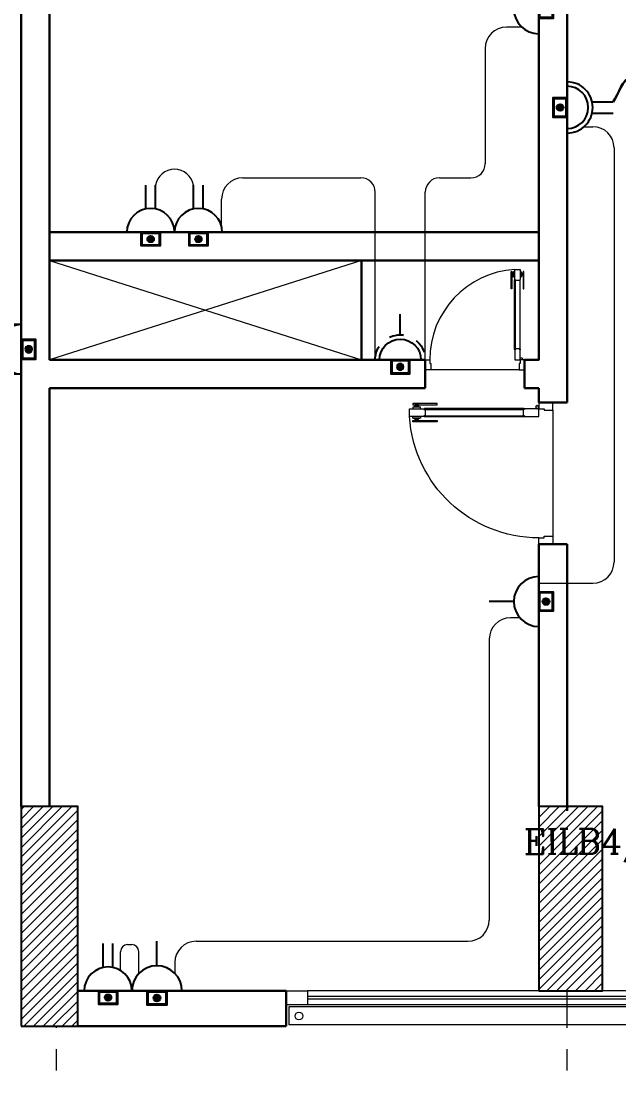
# Model space of a CAD drawing. Extents: x 1315 to 1416, y 473 to 837.
# Drawn here: x 1351.44 to 1355.65, y 515.33 to 522.75 of the extents above; entities that cross this region are included whole.
import ezdxf

# ---------------------------------------------------------------- set-up
doc = ezdxf.new("R2010")
doc.units = 0
doc.header["$MEASUREMENT"] = 0
for name, pattern in [('CENTERX2', [4, 2.5, -0.5, 0.5, -0.5]), ('DASHED', [19.05, 12.7, -6.35]), ('DASHED2', [0.375, 0.25, -0.125])]:
    doc.linetypes.add(name, pattern=pattern)
doc.layers.get('0').update_dxf_attribs({"color": 252, "linetype": 'CONTINUOUS', "lineweight": 30})
for name, color, linetype, lineweight in [('axis', 252, 'CENTERX2', 5), ('Column', 252, 'CONTINUOUS', 25), ('DOOR', 252, 'CONTINUOUS', 9), ('elev', 252, 'CONTINUOUS', 9), ('Elevation', 252, 'CONTINUOUS', 18), ('hatch', 252, 'CONTINUOUS', 9), ('R-SWTS-DET1', 252, 'CONTINUOUS', 5), ('Socket', 3, 'CONTINUOUS', 15), ('Wall', 252, 'CONTINUOUS', 30), ('WINDOW', 252, 'CONTINUOUS', 5), ('WIRRING', 3, 'CONTINUOUS', 5)]:
    doc.layers.add(name, color=color, linetype=linetype, lineweight=lineweight)
doc.layers.add('E-SOCKETS', color=6, linetype='CONTINUOUS')
doc.layers.add('WIRING', color=4, linetype='CONTINUOUS')
doc.styles.add('ARIAL', font='arial.ttf')
doc.styles.add('E80', font='romanc.shx')
doc.dimstyles.new('DIM-100-IN', dxfattribs={"dimtxt": 0.22, "dimasz": 0.1, "dimexe": 0.15, "dimexo": 0.15, "dimgap": 0, "dimtad": 0, "dimrnd": 0.05, "dimzin": 1, "dimdsep": 46, "dimtxsty": 'ARIAL', "dimblk": 'DOT', "dimcen": 0.2, "dimclrd": 256, "dimclre": 256, "dimclrt": 23, "dimadec": 0, "dimazin": 0, "dimtfac": 1, "dimtmove": 2, "dimatfit": 2, "dimldrblk": 'OPEN90', "dimfxl": 0.15, "dimfxlon": 1, "dimtolj": 1, "dimtzin": 0, "dimlwe": -1, "dimarcsym": 0})

# ---------------------------------------------------------------- blocks, each defined once
blk = doc.blocks.new('d8')
at = {"layer": 'DOOR'}
for p, q in [((32.1195, -112.7481), (32.1195, -112.0482)), ((32.1245, -112.0482), (32.1245, -112.7481)), ((32.1711, -112.0482), (32.1711, -112.7481)), ((32.1761, -112.7481), (32.1761, -112.0482)), ((32.1311, -112.9536), (33.02, -112.9536))]:
    blk.add_line(p, q, dxfattribs=at)
for points in [[(32.1245, -112.0426), (32.1245, -112.0537), (32.1711, -112.0537), (32.1711, -112.0426), (32.1756, -112.0426), (32.1756, -111.9426), (32.1756, -111.9426), (32.12, -111.9426), (32.12, -112.0426)], [(32.0916, -112.1372), (32.0836, -112.1372), (32.0836, -111.9649), (32.0916, -111.9649)], [(32.1033, -111.9827), (32.0969, -111.9827), (32.0969, -112.0029), (32.1033, -112.0029)], [(32.1922, -111.9827), (32.1987, -111.9827), (32.1987, -112.0029), (32.1922, -112.0029)], [(32.2039, -112.1372), (32.212, -112.1372), (32.212, -111.9649), (32.2039, -111.9649)], [(32.1245, -112.7536), (32.1245, -112.7425), (32.1711, -112.7425), (32.1711, -112.7536), (32.1756, -112.7536), (32.1756, -112.8536), (32.1756, -112.8536), (32.12, -112.8536), (32.12, -112.7536)], [(32.0756, -112.9536), (32.0756, -112.8536), (32.12, -112.8536), (32.12, -112.8915), (32.1311, -112.8915), (32.1311, -112.9536)], [(33.0756, -112.9536), (33.0756, -112.8536), (33.031, -112.8536), (33.031, -112.8915), (33.0199, -112.8915), (33.02, -112.9536)]]:
    blk.add_lwpolyline(points, close=True, dxfattribs=at)
for points in [[(32.0916, -111.983, -1), (32.0969, -111.983), (32.0969, -111.983), (32.0969, -112.0026), (32.0969, -112.0026, -1), (32.0916, -112.0026), (32.0916, -112.0026)], [(32.2039, -111.983, 1), (32.1987, -111.983), (32.1987, -111.983), (32.1987, -112.0026), (32.1987, -112.0026, 1), (32.2039, -112.0026), (32.2039, -112.0026)], [(32.1245, -112.0532), (32.1245, -112.0532, -1), (32.1245, -112.0432)], [(32.1711, -112.0532), (32.1711, -112.0532, 1), (32.1711, -112.0432)], [(32.1245, -112.7431), (32.1245, -112.7431, 1), (32.1245, -112.7531)], [(32.1711, -112.7431), (32.1711, -112.7431, -1), (32.1711, -112.7531)]]:
    blk.add_lwpolyline(points, format="xyb", close=True, dxfattribs=at)
for points in [[(32.1089, -112.01), (32.1033, -112.01), (32.1033, -111.9755), (32.1089, -111.9755)], [(32.12, -112.0204), (32.1089, -112.0204), (32.1089, -111.9649), (32.12, -111.9649)], [(32.1756, -112.0204), (32.1867, -112.0204), (32.1867, -111.9649), (32.1756, -111.9649)], [(32.1867, -112.01), (32.1922, -112.01), (32.1922, -111.9755), (32.1867, -111.9755)]]:
    blk.add_lwpolyline(points, dxfattribs=at)
blk.add_circle((32.1089, -112.8425), 0.0111, dxfattribs=at)
blk.add_arc((32.1182, -112.8536), 0.9128, 360, 86.39768, dxfattribs=at)
blk = doc.blocks.new('A$C11ED6BD5')
at = {"layer": 'axis', "color": 0, "ltscale": 0.3}
for p, q in [((-27.05, -2.4111), (-27.05, 0.25)), ((-30.65, -2.4111), (-30.65, 0))]:
    blk.add_line(p, q, dxfattribs=at)
blk = doc.blocks.new('220v outlet')
at = {"layer": 'E-SOCKETS'}
blk.add_hatch(color=2, dxfattribs=at).paths.add_polyline_path([(100.561, -42.975, 1), (100.464, -42.975, 1)])
at = {"layer": 'E-SOCKETS', "color": 2}
for p, q in [((100.512, -42.52), (100.512, -42.175)), ((100.866, -42.874), (100.159, -42.874)), ((100.866, -42.874), (100.159, -42.874))]:
    blk.add_line(p, q, dxfattribs=at)
for points in [[(100.374, -42.874), (100.651, -42.874), (100.651, -43.077), (100.374, -43.077)], [(100.387, -42.887), (100.638, -42.887), (100.638, -43.063), (100.387, -43.063)]]:
    blk.add_lwpolyline(points, close=True, dxfattribs=at)
blk.add_circle((100.512, -42.975), 0.0484, dxfattribs=at)
blk.add_arc((100.512, -42.874), 0.353, 0, 180, dxfattribs=at)
blk = doc.blocks.new('DOPLEX SOCKET WP')
at = {"layer": 'E-SOCKETS'}
blk.add_hatch(color=2, dxfattribs=at).paths.add_polyline_path([(48.2533, -124.2906, -1), (48.301, -124.2906, -1)])
at = {"layer": 'E-SOCKETS', "color": 2}
for p, q in [((48.2373, -124.0647), (48.2373, -123.9156)), ((48.3173, -124.0647), (48.3173, -123.9156)), ((48.0968, -124.2406), (48.4575, -124.2406)), ((48.1027, -124.2406), (48.4515, -124.2406))]:
    blk.add_line(p, q, dxfattribs=at)
for points in [[(48.3454, -124.2406), (48.2089, -124.2406), (48.2089, -124.3406), (48.3454, -124.3406)], [(48.3388, -124.2471), (48.2154, -124.2471), (48.2154, -124.3341), (48.3388, -124.3341)]]:
    blk.add_lwpolyline(points, close=True, dxfattribs=at)
blk.add_circle((48.2771, -124.2906), 0.0239, dxfattribs=at)
at = {"layer": 'E-SOCKETS', "color": 7, "linetype": 'DASHED'}
blk.add_arc((48.2771, -124.2406), 0.1804, 0, 180, dxfattribs=at)
at = {"layer": 'E-SOCKETS', "color": 2}
blk.add_arc((48.2771, -124.2406), 0.1491, 0, 180, dxfattribs=at)
blk = doc.blocks.new('A$C14C34A6D')
at = {"layer": 'E-SOCKETS'}
blk.add_hatch(color=2, dxfattribs=at).paths.add_polyline_path([(0.047, -0.097, 1), (-0.047, -0.097, 1)])
at = {"layer": 'E-SOCKETS', "color": 2}
for p, q in [((-0.07, 0.333), (-0.07, 0.672)), ((0.07, 0.333), (0.07, 0.672)), ((0.34, 0), (-0.34, 0)), ((0.34, 0), (-0.34, 0))]:
    blk.add_line(p, q, dxfattribs=at)
for points in [[(-0.133, 0), (0.133, 0), (0.133, -0.195), (-0.133, -0.195)], [(-0.12, -0.013), (0.12, -0.013), (0.12, -0.182), (-0.12, -0.182)]]:
    blk.add_lwpolyline(points, close=True, dxfattribs=at)
blk.add_circle((0, -0.097), 0.0465, dxfattribs=at)
blk.add_arc((0, 0), 0.34, 0, 180, dxfattribs=at)
blk = doc.blocks.new('_Dot')
at = {"color": 0, "linetype": 'ByBlock', "lineweight": -2}
blk.add_line((-0.5, 0), (-1, 0), dxfattribs=at)
at = {"color": 0, "linetype": 'ByBlock', "const_width": 0.5}
blk.add_lwpolyline([(-0.25, 0, 1), (0.25, 0, 1)], format="xyb", close=True, dxfattribs=at)
blk = doc.blocks.new('220v wp')
at = {"layer": 'E-SOCKETS'}
blk.add_hatch(color=2, dxfattribs=at).paths.add_polyline_path([(384917, 119867, 1), (384851, 119867, 1)])
at = {"layer": 'E-SOCKETS', "color": 2}
for p, q in [((384884, 120186), (384884, 120393)), ((385134, 119936), (384634, 119936)), ((385126, 119936), (384642, 119936))]:
    blk.add_line(p, q, dxfattribs=at)
for points in [[(384789, 119936), (384978, 119936), (384978, 119798), (384789, 119798)], [(384798, 119927), (384969, 119927), (384969, 119807), (384798, 119807)]]:
    blk.add_lwpolyline(points, close=True, dxfattribs=at)
blk.add_circle((384884, 119867), 33.1, dxfattribs=at)
at = {"layer": 'E-SOCKETS', "color": 7, "linetype": 'DASHED'}
blk.add_arc((384884, 119936), 250, 0, 180, dxfattribs=at)
at = {"layer": 'E-SOCKETS', "color": 2}
blk.add_arc((384884, 119936), 207, 0, 180, dxfattribs=at)

msp = doc.modelspace()

# ---------------------------------------------------------------- hatches: boundary and pattern name
at = {"layer": 'hatch'}
h = msp.add_hatch(dxfattribs=at)
h.set_pattern_fill('ANSI31', color=256, scale=0.015, style=0)
h.set_pattern_definition([(45, (1560.84348, 201.59049), (-0.0336759605, 0.0336759605), [])])
h.paths.add_polyline_path([(1351.4363, 515.6626), (1351.8363, 515.6626), (1351.8363, 517.2126), (1351.4363, 517.2126)])
h = msp.add_hatch(dxfattribs=at)
h.set_pattern_fill('ANSI31', color=256, scale=0.015, style=0)
h.set_pattern_definition([(45, (1560.89348, 201.84049), (-0.0336759605, 0.0336759605), [])])
h.paths.add_polyline_path([(1355.0863, 515.9126), (1355.5363, 515.9126), (1355.5363, 517.2126), (1355.0863, 517.2126)])

# ---------------------------------------------------------------- linework, layer by layer
at = {"layer": 'Column'}
for points in [[(1351.4363, 515.6626), (1351.8363, 515.6626), (1351.8363, 517.2126), (1351.4363, 517.2126)], [(1355.0863, 515.9126), (1355.5363, 515.9126), (1355.5363, 517.2126), (1355.0863, 517.2126)]]:
    msp.add_lwpolyline(points, close=True, dxfattribs=at)
at = {"layer": 'DOOR'}
for p, q in [((1354.916, 520.4364), (1354.916, 520.9264)), ((1354.9194, 520.9264), (1354.9194, 520.4364)), ((1354.9521, 520.9264), (1354.9521, 520.4364)), ((1354.9556, 520.4364), (1354.9556, 520.9264)), ((1354.9474, 520.2926), (1354.3252, 520.2926))]:
    msp.add_line(p, q, dxfattribs=at)
for points in [[(1354.8964, 520.8641), (1354.8908, 520.8641), (1354.8908, 520.9847), (1354.8964, 520.9847)], [(1354.9046, 520.9722), (1354.9001, 520.9722), (1354.9001, 520.9581), (1354.9046, 520.9581)], [(1354.9521, 520.9303), (1354.9521, 520.9225), (1354.9194, 520.9225), (1354.9194, 520.9303), (1354.9163, 520.9303), (1354.9163, 521.0002), (1354.9163, 521.0002), (1354.9552, 521.0002), (1354.9552, 520.9303)], [(1354.9669, 520.9722), (1354.9714, 520.9722), (1354.9714, 520.9581), (1354.9669, 520.9581)], [(1354.9751, 520.8641), (1354.9807, 520.8641), (1354.9807, 520.9847), (1354.9751, 520.9847)], [(1354.9521, 520.4325), (1354.9521, 520.4403), (1354.9194, 520.4403), (1354.9194, 520.4325), (1354.9163, 520.4325), (1354.9163, 520.3626), (1354.9163, 520.3626), (1354.9552, 520.3626), (1354.9552, 520.4325)], [(1354.2863, 520.2926), (1354.2863, 520.3626), (1354.3175, 520.3626), (1354.3175, 520.336), (1354.3253, 520.336), (1354.3252, 520.2926)], [(1354.9863, 520.2926), (1354.9863, 520.3626), (1354.9552, 520.3626), (1354.9552, 520.336), (1354.9474, 520.336), (1354.9474, 520.2926)]]:
    msp.add_lwpolyline(points, close=True, dxfattribs=at)
for points in [[(1354.8964, 520.972, -1), (1354.9001, 520.972), (1354.9001, 520.972), (1354.9001, 520.9583), (1354.9001, 520.9583, -1), (1354.8964, 520.9583), (1354.8964, 520.9583)], [(1354.9751, 520.972, 1), (1354.9714, 520.972), (1354.9714, 520.972), (1354.9714, 520.9583), (1354.9714, 520.9583, 1), (1354.9751, 520.9583), (1354.9751, 520.9583)], [(1354.9194, 520.9229), (1354.9194, 520.9229, -1), (1354.9194, 520.9298)], [(1354.9521, 520.9229), (1354.9521, 520.9229, 1), (1354.9521, 520.9298)], [(1354.9194, 520.4399), (1354.9194, 520.4399, 1), (1354.9194, 520.433)], [(1354.9521, 520.4399), (1354.9521, 520.4399, -1), (1354.9521, 520.433)]]:
    msp.add_lwpolyline(points, format="xyb", close=True, dxfattribs=at)
for points in [[(1354.9085, 520.9531), (1354.9046, 520.9531), (1354.9046, 520.9772), (1354.9085, 520.9772)], [(1354.9163, 520.9458), (1354.9085, 520.9458), (1354.9085, 520.9847), (1354.9163, 520.9847)], [(1354.9552, 520.9458), (1354.963, 520.9458), (1354.963, 520.9847), (1354.9552, 520.9847)], [(1354.963, 520.9531), (1354.9669, 520.9531), (1354.9669, 520.9772), (1354.963, 520.9772)]]:
    msp.add_lwpolyline(points, dxfattribs=at)
msp.add_circle((1354.963, 520.3703), 0.00778, dxfattribs=at)
msp.add_arc((1354.9565, 520.3626), 0.639, 93.60232, 180, dxfattribs=at)
at = {"layer": 'elev', "linetype": 'Continuous'}
msp.add_lwpolyline([(1353.3063, 515.9126), (1353.4563, 515.9126), (1353.4563, 515.8126), (1353.3063, 515.8126)], close=True, dxfattribs=at)
at = {"layer": 'Elevation'}
msp.add_lwpolyline([(1353.3263, 515.8026), (1366.9763, 515.8026), (1366.9763, 515.6726), (1353.3263, 515.6726)], close=True, dxfattribs=at)
msp.add_circle((1353.3956, 515.7346), 0.0273, dxfattribs=at)
at = {"layer": 'hatch'}
for p, q in [((1353.8363, 521.0626), (1351.6363, 520.3626)), ((1351.6363, 521.0626), (1353.8363, 520.3626))]:
    msp.add_line(p, q, dxfattribs=at)
at = {"layer": 'Wall', "linetype": 'Continuous'}
for p, q in [((1354.2863, 520.3626), (1354.2863, 520.1626)), ((1354.9863, 520.3626), (1354.9863, 520.1626)), ((1354.9863, 520.1626), (1355.0863, 520.1626)), ((1355.0863, 520.0626), (1355.2863, 520.0626)), ((1355.0863, 519.0626), (1355.2863, 519.0626)), ((1353.3063, 515.9126), (1351.8363, 515.9126)), ((1353.3063, 515.9126), (1353.3063, 515.6626)), ((1353.3063, 515.6626), (1351.8363, 515.6626))]:
    msp.add_line(p, q, dxfattribs=at)
for points in [[(1351.4363, 524.1288), (1351.4363, 517.2126)], [(1351.6363, 524.1267), (1351.6363, 521.0626)], [(1355.0863, 524.1418), (1355.0863, 521.0626)], [(1355.2863, 524.1397), (1355.2863, 520.0626)], [(1355.0863, 521.2626), (1351.6363, 521.2626)], [(1351.6363, 521.0626), (1351.6363, 521.0626), (1355.0863, 521.0626), (1355.0863, 520.3626), (1354.9863, 520.3626)], [(1351.6363, 521.0626), (1351.6363, 520.3626)], [(1353.8363, 521.0626), (1353.8363, 520.3626)], [(1354.2863, 520.3626), (1351.6363, 520.3626)], [(1351.6363, 520.1626), (1351.6363, 517.2126)], [(1351.6363, 520.1626), (1351.6363, 517.2126)], [(1351.6363, 520.1626), (1354.2863, 520.1626)], [(1355.0863, 520.1626), (1355.0863, 520.0626)], [(1355.0863, 520.1626), (1355.0863, 520.0626)], [(1355.0863, 519.0626), (1355.0863, 517.2126)], [(1355.2863, 519.0626), (1355.2863, 517.1831)]]:
    msp.add_lwpolyline(points, dxfattribs=at)
at = {"layer": 'WINDOW', "linetype": 'Continuous'}
for p, q in [((1357.5613, 515.9126), (1353.4563, 515.9126)), ((1357.5613, 515.8726), (1353.4563, 515.8726)), ((1357.5613, 515.8526), (1353.4563, 515.8526)), ((1357.5613, 515.8126), (1353.4563, 515.8126))]:
    msp.add_line(p, q, dxfattribs=at)
at = {"layer": 'WIRRING', "linetype": 'Continuous'}
for p, q in [((1354.9662, 522.7097), (1354.8583, 522.7097)), ((1354.7083, 522.5597), (1354.7083, 521.7463)), ((1353.0003, 521.6463), (1353.8328, 521.6463)), ((1354.3863, 521.6463), (1354.6083, 521.6463)), ((1352.8503, 521.2921), (1352.8503, 521.4963)), ((1352.1875, 516.2382), (1352.2164, 516.2382)), ((1352.5202, 516.1118), (1352.5202, 516.0369))]:
    msp.add_line(p, q, dxfattribs=at)
at = {"layer": 'WIRRING', "color": 3}
for p, q in [((1355.4054, 522.0073), (1355.4671, 522.0073)), ((1355.6171, 521.8573), (1355.6171, 518.9369)), ((1353.9328, 520.3626), (1353.9328, 521.5463)), ((1354.2863, 520.3626), (1354.2863, 521.5463)), ((1351.4393, 520.614), (1351.19, 520.614)), ((1351.4393, 520.2605), (1351.19, 520.2605)), ((1355.0863, 518.7869), (1355.4671, 518.7869)), ((1354.9526, 518.5428), (1354.8871, 518.5428)), ((1354.7371, 518.3928), (1354.7371, 516.4118)), ((1352.6702, 516.2618), (1354.5871, 516.2618))]:
    msp.add_line(p, q, dxfattribs=at)
at = {"layer": 'WIRRING', "color": 3, "linetype": 'Continuous'}
for p, q in [((1352.1375, 516.058), (1352.1375, 516.1882)), ((1352.2664, 516.0328), (1352.2664, 516.1882))]:
    msp.add_line(p, q, dxfattribs=at)
at = {"layer": 'WIRRING', "linetype": 'Continuous'}
for centre, radius, start, end in [((1354.8583, 522.5597), 0.15, 90, 180), ((1354.6083, 521.7463), 0.1, 270, 0), ((1353.0003, 521.4963), 0.15, 90, 180)]:
    msp.add_arc(centre, radius, start, end, dxfattribs=at)
at = {"layer": 'WIRRING', "color": 3}
for centre, radius, start, end in [((1355.4671, 521.8573), 0.15, 0, 90), ((1353.8328, 521.5463), 0.1, 0, 90), ((1354.3863, 521.5463), 0.1, 90, 180), ((1355.4671, 518.9369), 0.15, 270, 0), ((1354.8871, 518.3928), 0.15, 90, 180), ((1354.5871, 516.4118), 0.15, 270, 0), ((1352.6702, 516.1118), 0.15, 90, 180)]:
    msp.add_arc(centre, radius, start, end, dxfattribs=at)
at = {"layer": 'WIRRING'}
msp.add_arc((1352.5183, 521.5719), 0.1356, 9.81503, 170.18497, dxfattribs=at)
at = {"layer": 'WIRRING', "color": 3, "linetype": 'Continuous'}
for centre, start, end in [((1352.1875, 516.1882), 90, 180), ((1352.2164, 516.1882), 0, 90)]:
    msp.add_arc(centre, 0.05, start, end, dxfattribs=at)

# ---------------------------------------------------------------- block references
at = {"layer": 'axis'}
msp.add_blockref('A$C11ED6BD5', (1382.3363, 515.6626), dxfattribs=at)
at = {"layer": 'E-SOCKETS', "xscale": -0.0007069318784261, "yscale": 0.0007069318784261, "zscale": 0.0007069318784261}
msp.add_blockref('220v wp', (1626.1963, 435.5757), dxfattribs=at)
at = {"layer": 'R-SWTS-DET1', "linetype": 'Continuous', "xscale": -1, "rotation": 90}
msp.add_blockref('d8', (1242.2327, 552.1381), dxfattribs=at)
at = {"layer": 'Socket', "color": 3, "linetype": 'DASHED2', "xscale": 0.4950000000000046, "yscale": 0.4950000000000046, "zscale": 0.4950000000000046}
for p in [(1352.3501, 521.2626), (1352.6865, 521.2626), (1352.0496, 515.9126)]:
    msp.add_blockref('A$C14C34A6D', p, dxfattribs=at)
at = {"layer": 'WIRRING', "color": 3, "linetype": 'Continuous', "yscale": 0.5, "zscale": 0.5, "rotation": 90}
for p, xscale in [((1333.6494, 472.5831), 0.5), ((1330.0023, 570.6935), -0.5), ((1333.6494, 468.4021), 0.5)]:
    msp.add_blockref('220v outlet', p, dxfattribs=dict(at, xscale=xscale))
at = {"layer": 'WIRRING', "linetype": 'Continuous', "rotation": 270}
msp.add_blockref('DOPLEX SOCKET WP', (1479.5269, 570.4199), dxfattribs=at)
at = {"layer": 'WIRRING', "color": 3, "linetype": 'Continuous', "xscale": 0.5, "yscale": 0.5, "zscale": 0.5}
msp.add_blockref('220v outlet', (1302.1384, 537.3495), dxfattribs=at)

# ---------------------------------------------------------------- texts
at = {"layer": 'WIRING', "color": 7, "extrusion": (5.9614e-05, -0.021173, 0.999776), "style": 'E80'}
msp.add_text('EILB4/15,17,19', height=0.1764, dxfattribs=at).set_placement((1356.4307, 512.9433, -10.9382))

# ---------------------------------------------------------------- leaders
at = {"layer": 'WIRRING', "color": 6, "linetype": 'ByBlock', "path_type": 1}
msp.add_leader([(1355.9721, 522.7519), (1355.7986, 522.3297), (1355.7341, 522.3473), (1355.6113, 522.1826)], dimstyle='DIM-100-IN', override={"dimasz": 0.2, "dimgap": 0.1, "dimtad": 0, "dimfxl": 1.25, "dimfxlon": 1}, dxfattribs=at)

doc.saveas('drawing.dxf')
